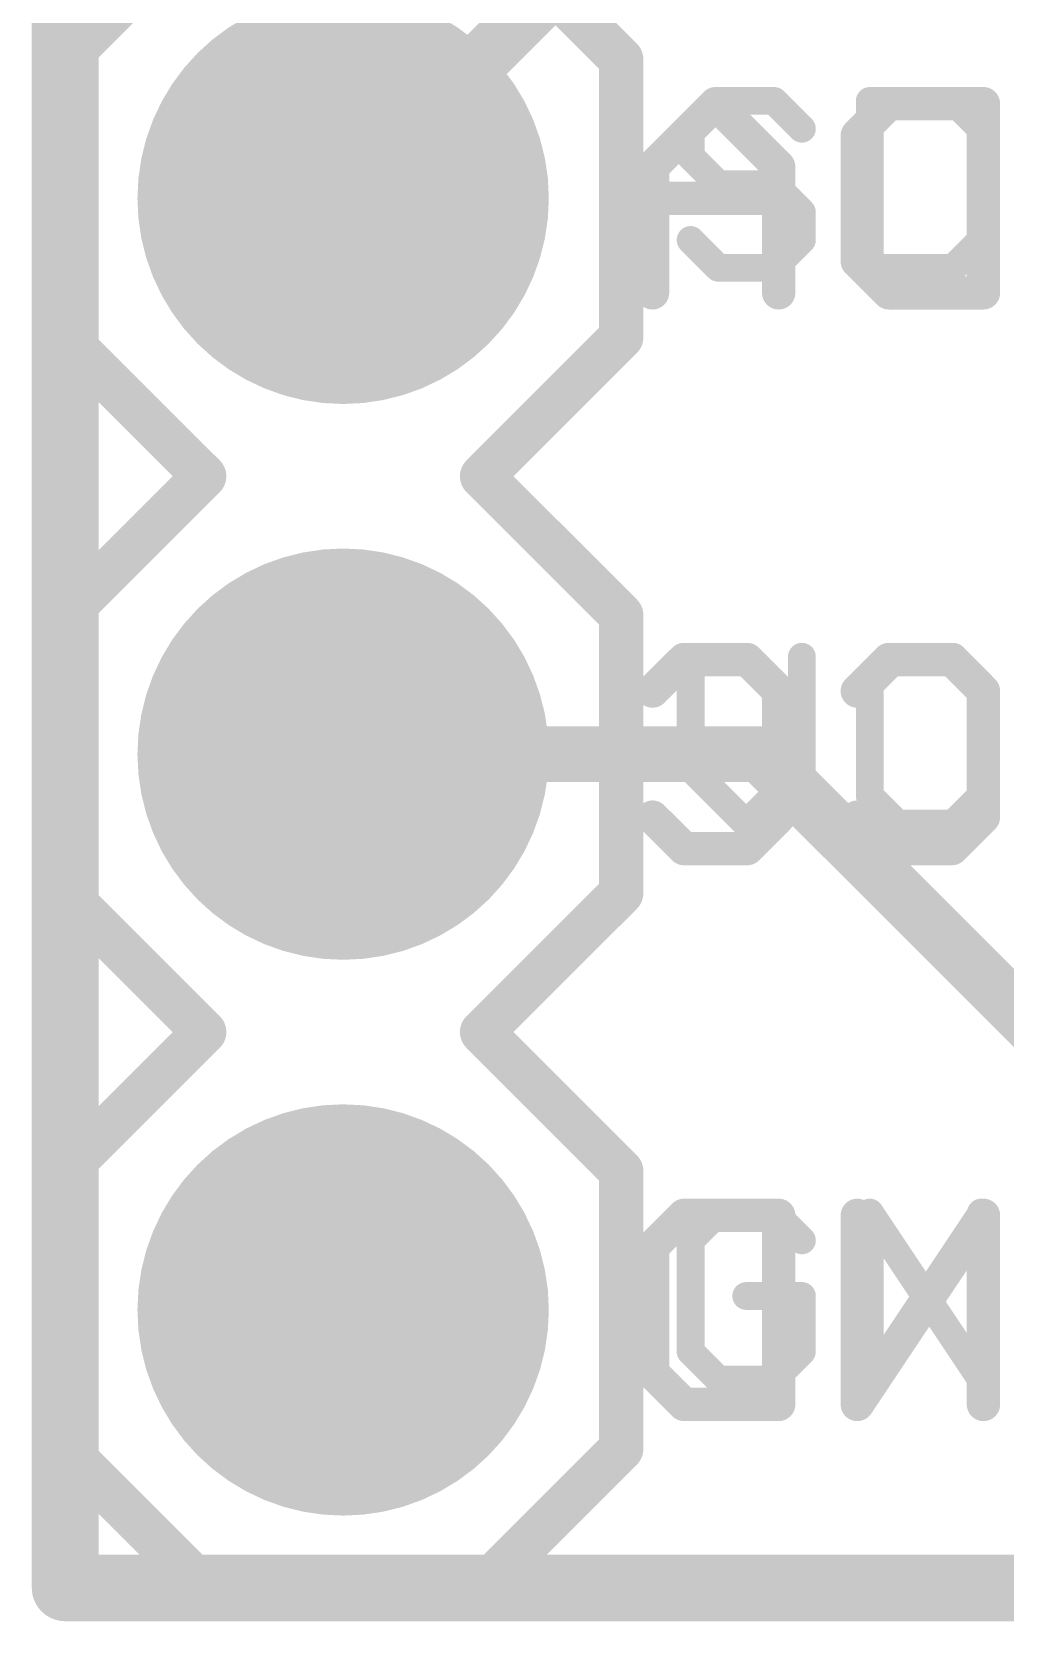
# Model space of a CAD drawing. Extents: x 0 to 108, y -22 to 15.
# Drawn here: x -0.15 to 4.29, y -0.15 to 7.11 of the extents above; entities that cross this region are included whole.
import ezdxf

# ---------------------------------------------------------------- set-up
doc = ezdxf.new("R2010")
doc.units = 0
for name, color, linetype in [('1', 12, 'CONTINUOUS'), ('16', 132, 'CONTINUOUS'), ('17', 110, 'CONTINUOUS'), ('20', 53, 'CONTINUOUS'), ('21', 41, 'CONTINUOUS'), ('22', 40, 'CONTINUOUS'), ('51', 53, 'CONTINUOUS')]:
    doc.layers.add(name, color=color, linetype=linetype)

# ---------------------------------------------------------------- blocks, each defined once
blk = doc.blocks.new('RECT')
blk.add_solid([(-0.5, -0.5), (0.5, -0.5), (-0.5, 0.5), (0.5, 0.5)])
blk = doc.blocks.new('ROUNDP')
at = {"const_width": 0.5}
blk.add_lwpolyline([(0, -0.25, 1), (0, 0.25, 1), (0, -0.25)], format="xyb", dxfattribs=at)

msp = doc.modelspace()

# ---------------------------------------------------------------- linework, layer by layer
at = {"layer": '1'}
for points, const_width in [([(0, 15.24), (0, 0)], 0.3048), ([(3.49, 8.57), (1.27, 6.35)], 0.254), ([(1.27, 3.81), (3.175, 3.81)], 0.254), ([(3.175, 3.81), (4.6228, 2.3622)], 0.254), ([(0, 0), (15.24, 0)], 0.3048)]:
    msp.add_lwpolyline(points, dxfattribs=dict(at, const_width=const_width))
for points, const_width in [([(1.2251, 6.3949, 1), (1.3149, 6.3051)], 0.127), ([(1.27, 3.8735, 1), (1.27, 3.7465)], 0.127), ([(3.2199, 3.8549, 1), (3.1301, 3.7651)], 0.127), ([(3.175, 3.7465, 1), (3.175, 3.8735)], 0.127), ([(0, 0.0762, 1), (0, -0.0762)], 0.1524), ([(-0.0762, 0, 1), (0.0762, 0)], 0.1524)]:
    msp.add_lwpolyline(points, format="xyb", dxfattribs=dict(at, const_width=const_width))
at = {"layer": '16', "const_width": 0.2032}
for points in [[(0, 15.24), (0, 0)], [(0, 0), (15.24, 0)]]:
    msp.add_lwpolyline(points, dxfattribs=at)
at = {"layer": '16', "const_width": 0.1016}
for points in [[(0, 0.0508, 1), (0, -0.0508)], [(-0.0508, 0, 1), (0.0508, 0)]]:
    msp.add_lwpolyline(points, format="xyb", dxfattribs=at)
at = {"layer": '20', "const_width": 0.2032}
for points in [[(0, 15.24), (0, 0)], [(0, 0), (15.24, 0)]]:
    msp.add_lwpolyline(points, dxfattribs=at)
at = {"layer": '20', "const_width": 0.1016}
for points in [[(0, 0.0508, 1), (0, -0.0508)], [(-0.0508, 0, 1), (0.0508, 0)]]:
    msp.add_lwpolyline(points, format="xyb", dxfattribs=at)
at = {"layer": '21'}
for points, const_width in [([(0, 6.985), (0.635, 7.62)], 0.2032), ([(1.905, 7.62), (2.54, 6.985)], 0.2032), ([(0, 5.715), (0, 6.985)], 0.2032), ([(2.54, 6.985), (2.54, 5.715)], 0.2032), ([(2.9846, 6.7952), (2.8575, 6.668)], 0.127), ([(3.2388, 6.7952), (2.9846, 6.7952)], 0.127), ([(3.3659, 6.668), (3.2388, 6.7952)], 0.127), ([(3.6761, 6.7952), (3.6761, 6.0325)], 0.127), ([(4.0574, 6.7952), (3.6761, 6.7952)], 0.127), ([(4.1845, 6.668), (4.0574, 6.7952)], 0.127), ([(2.8575, 6.668), (2.8575, 6.5409)], 0.127), ([(4.1845, 6.1596), (4.1845, 6.668)], 0.127), ([(2.8575, 6.5409), (2.9846, 6.4138)], 0.127), ([(2.9846, 6.4138), (3.2388, 6.4138)], 0.127), ([(3.2388, 6.4138), (3.3659, 6.2867)], 0.127), ([(3.3659, 6.2867), (3.3659, 6.1596)], 0.127), ([(2.9846, 6.0325), (2.8575, 6.1596)], 0.127), ([(3.3659, 6.1596), (3.2388, 6.0325)], 0.127), ([(4.0574, 6.0325), (4.1845, 6.1596)], 0.127), ([(3.2388, 6.0325), (2.9846, 6.0325)], 0.127), ([(3.6761, 6.0325), (4.0574, 6.0325)], 0.127), ([(0.635, 5.08), (0, 5.715)], 0.2032), ([(2.54, 5.715), (1.905, 5.08)], 0.2032), ([(0, 4.445), (0.635, 5.08)], 0.2032), ([(1.905, 5.08), (2.54, 4.445)], 0.2032), ([(0, 3.175), (0, 4.445)], 0.2032), ([(2.54, 4.445), (2.54, 3.175)], 0.2032), ([(2.8575, 4.2552), (2.8575, 3.7467)], 0.127), ([(3.3659, 3.7467), (3.3659, 4.2552)], 0.127), ([(3.8032, 4.2552), (3.6761, 4.128)], 0.127), ([(4.0574, 4.2552), (3.8032, 4.2552)], 0.127), ([(4.1845, 4.128), (4.0574, 4.2552)], 0.127), ([(3.6761, 4.128), (3.6761, 3.6196)], 0.127), ([(2.8575, 3.7467), (3.1117, 3.4925)], 0.127), ([(3.1117, 3.4925), (3.3659, 3.7467)], 0.127), ([(3.6761, 3.6196), (3.8032, 3.4925)], 0.127), ([(4.0574, 3.4925), (4.1845, 3.6196)], 0.127), ([(3.8032, 3.4925), (4.0574, 3.4925)], 0.127), ([(0.635, 2.54), (0, 3.175)], 0.2032), ([(2.54, 3.175), (1.905, 2.54)], 0.2032), ([(0.635, 2.54), (0, 1.905)], 0.2032), ([(2.54, 1.905), (1.905, 2.54)], 0.2032), ([(0, 0.635), (0, 1.905)], 0.2032), ([(2.54, 1.905), (2.54, 0.635)], 0.2032), ([(2.9846, 1.7152), (2.8575, 1.588)], 0.127), ([(3.2388, 1.7152), (2.9846, 1.7152)], 0.127), ([(3.3659, 1.588), (3.2388, 1.7152)], 0.127), ([(3.6761, 0.9525), (3.6761, 1.7152)], 0.127), ([(3.6761, 1.7152), (4.1845, 0.9525)], 0.127), ([(4.1845, 0.9525), (4.1845, 1.7152)], 0.127), ([(2.8575, 1.588), (2.8575, 1.0796)], 0.127), ([(3.3659, 1.3338), (3.1117, 1.3338)], 0.127), ([(3.3659, 1.0796), (3.3659, 1.3338)], 0.127), ([(2.8575, 1.0796), (2.9846, 0.9525)], 0.127), ([(3.2388, 0.9525), (3.3659, 1.0796)], 0.127), ([(2.9846, 0.9525), (3.2388, 0.9525)], 0.127), ([(0.635, 0), (0, 0.635)], 0.2032), ([(2.54, 0.635), (1.905, 0)], 0.2032), ([(1.905, 0), (0.635, 0)], 0.2032)]:
    msp.add_lwpolyline(points, dxfattribs=dict(at, const_width=const_width))
for points, const_width in [([(0.0508, 6.985, 1), (-0.0508, 6.985)], 0.1016), ([(-0.0359, 7.0209, 1), (0.0359, 6.9491)], 0.1016), ([(2.5908, 6.985, 1), (2.4892, 6.985)], 0.1016), ([(2.5041, 6.9491, 1), (2.5759, 7.0209)], 0.1016), ([(2.9846, 6.8269, 1), (2.9846, 6.7634)], 0.0635), ([(3.0071, 6.7727, 1), (2.9622, 6.8176)], 0.0635), ([(3.2613, 6.8176, 1), (3.2164, 6.7727)], 0.0635), ([(3.2388, 6.7634, 1), (3.2388, 6.8269)], 0.0635), ([(3.7078, 6.7952, 1), (3.6443, 6.7952)], 0.0635), ([(3.6761, 6.8269, 1), (3.6761, 6.7634)], 0.0635), ([(4.0799, 6.8176, 1), (4.035, 6.7727)], 0.0635), ([(4.0574, 6.7634, 1), (4.0574, 6.8269)], 0.0635), ([(2.8893, 6.668, 1), (2.8257, 6.668)], 0.0635), ([(2.835, 6.6905, 1), (2.88, 6.6456)], 0.0635), ([(3.3435, 6.6456, 1), (3.3884, 6.6905)], 0.0635), ([(4.2163, 6.668, 1), (4.1528, 6.668)], 0.0635), ([(4.1621, 6.6456, 1), (4.207, 6.6905)], 0.0635), ([(2.8257, 6.5409, 1), (2.8893, 6.5409)], 0.0635), ([(2.88, 6.5634, 1), (2.835, 6.5185)], 0.0635), ([(2.9846, 6.4456, 1), (2.9846, 6.3821)], 0.0635), ([(2.9622, 6.3914, 1), (3.0071, 6.4363)], 0.0635), ([(3.2613, 6.4363, 1), (3.2164, 6.3914)], 0.0635), ([(3.2388, 6.3821, 1), (3.2388, 6.4456)], 0.0635), ([(3.3977, 6.2867, 1), (3.3342, 6.2867)], 0.0635), ([(3.3435, 6.2643, 1), (3.3884, 6.3092)], 0.0635), ([(2.88, 6.1821, 1), (2.835, 6.1372)], 0.0635), ([(3.3342, 6.1596, 1), (3.3977, 6.1596)], 0.0635), ([(3.3884, 6.1372, 1), (3.3435, 6.1821)], 0.0635), ([(4.1528, 6.1596, 1), (4.2163, 6.1596)], 0.0635), ([(4.207, 6.1372, 1), (4.1621, 6.1821)], 0.0635), ([(2.9846, 6.0643, 1), (2.9846, 6.0008)], 0.0635), ([(2.9622, 6.01, 1), (3.0071, 6.055)], 0.0635), ([(3.2164, 6.055, 1), (3.2613, 6.01)], 0.0635), ([(3.2388, 6.0008, 1), (3.2388, 6.0643)], 0.0635), ([(3.6443, 6.0325, 1), (3.7078, 6.0325)], 0.0635), ([(3.6761, 6.0643, 1), (3.6761, 6.0008)], 0.0635), ([(4.035, 6.055, 1), (4.0799, 6.01)], 0.0635), ([(4.0574, 6.0008, 1), (4.0574, 6.0643)], 0.0635), ([(0.0359, 5.7509, 1), (-0.0359, 5.6791)], 0.1016), ([(2.5759, 5.6791, 1), (2.5041, 5.7509)], 0.1016), ([(-0.0508, 5.715, 1), (0.0508, 5.715)], 0.1016), ([(2.4892, 5.715, 1), (2.5908, 5.715)], 0.1016), ([(0.6709, 5.0441, 1), (0.5991, 5.1159)], 0.1016), ([(0.5991, 5.0441, 1), (0.6709, 5.1159)], 0.1016), ([(1.9409, 5.1159, 1), (1.8691, 5.0441)], 0.1016), ([(1.8691, 5.1159, 1), (1.9409, 5.0441)], 0.1016), ([(0.0508, 4.445, 1), (-0.0508, 4.445)], 0.1016), ([(-0.0359, 4.4809, 1), (0.0359, 4.4091)], 0.1016), ([(2.5908, 4.445, 1), (2.4892, 4.445)], 0.1016), ([(2.5041, 4.4091, 1), (2.5759, 4.4809)], 0.1016), ([(2.8893, 4.2552, 1), (2.8257, 4.2552)], 0.0635), ([(3.3977, 4.2552, 1), (3.3342, 4.2552)], 0.0635), ([(3.8032, 4.2869, 1), (3.8032, 4.2234)], 0.0635), ([(3.8256, 4.2327, 1), (3.7807, 4.2776)], 0.0635), ([(4.0799, 4.2776, 1), (4.035, 4.2327)], 0.0635), ([(4.0574, 4.2234, 1), (4.0574, 4.2869)], 0.0635), ([(3.7078, 4.128, 1), (3.6443, 4.128)], 0.0635), ([(3.6536, 4.1505, 1), (3.6985, 4.1056)], 0.0635), ([(4.1621, 4.1056, 1), (4.207, 4.1505)], 0.0635), ([(2.8257, 3.7467, 1), (2.8893, 3.7467)], 0.0635), ([(2.88, 3.7692, 1), (2.835, 3.7243)], 0.0635), ([(3.3342, 3.7467, 1), (3.3977, 3.7467)], 0.0635), ([(3.3884, 3.7243, 1), (3.3435, 3.7692)], 0.0635), ([(3.6443, 3.6196, 1), (3.7078, 3.6196)], 0.0635), ([(3.6985, 3.6421, 1), (3.6536, 3.5972)], 0.0635), ([(4.207, 3.5972, 1), (4.1621, 3.6421)], 0.0635), ([(3.0893, 3.515, 1), (3.1342, 3.47)], 0.0635), ([(3.0893, 3.47, 1), (3.1342, 3.515)], 0.0635), ([(3.8032, 3.5243, 1), (3.8032, 3.4607)], 0.0635), ([(3.7807, 3.47, 1), (3.8256, 3.515)], 0.0635), ([(4.035, 3.515, 1), (4.0799, 3.47)], 0.0635), ([(4.0574, 3.4607, 1), (4.0574, 3.5243)], 0.0635), ([(0.0359, 3.2109, 1), (-0.0359, 3.1391)], 0.1016), ([(2.5759, 3.1391, 1), (2.5041, 3.2109)], 0.1016), ([(-0.0508, 3.175, 1), (0.0508, 3.175)], 0.1016), ([(2.4892, 3.175, 1), (2.5908, 3.175)], 0.1016), ([(0.6709, 2.5041, 1), (0.5991, 2.5759)], 0.1016), ([(0.5991, 2.5041, 1), (0.6709, 2.5759)], 0.1016), ([(1.9409, 2.5759, 1), (1.8691, 2.5041)], 0.1016), ([(1.8691, 2.5759, 1), (1.9409, 2.5041)], 0.1016), ([(0.0508, 1.905, 1), (-0.0508, 1.905)], 0.1016), ([(-0.0359, 1.9409, 1), (0.0359, 1.8691)], 0.1016), ([(2.5908, 1.905, 1), (2.4892, 1.905)], 0.1016), ([(2.5041, 1.8691, 1), (2.5759, 1.9409)], 0.1016), ([(2.9846, 1.7469, 1), (2.9846, 1.6834)], 0.0635), ([(3.0071, 1.6927, 1), (2.9622, 1.7376)], 0.0635), ([(3.2613, 1.7376, 1), (3.2164, 1.6927)], 0.0635), ([(3.2388, 1.6834, 1), (3.2388, 1.7469)], 0.0635), ([(3.7078, 1.7152, 1), (3.6443, 1.7152)], 0.0635), ([(3.7025, 1.7328, 1), (3.6497, 1.6975)], 0.0635), ([(4.2163, 1.7152, 1), (4.1528, 1.7152)], 0.0635), ([(2.8893, 1.588, 1), (2.8257, 1.588)], 0.0635), ([(2.835, 1.6105, 1), (2.88, 1.5656)], 0.0635), ([(3.3435, 1.5656, 1), (3.3884, 1.6105)], 0.0635), ([(3.1117, 1.3656, 1), (3.1117, 1.3021)], 0.0635), ([(3.3977, 1.3338, 1), (3.3342, 1.3338)], 0.0635), ([(3.3659, 1.3021, 1), (3.3659, 1.3656)], 0.0635), ([(2.8257, 1.0796, 1), (2.8893, 1.0796)], 0.0635), ([(2.88, 1.1021, 1), (2.835, 1.0572)], 0.0635), ([(3.3342, 1.0796, 1), (3.3977, 1.0796)], 0.0635), ([(3.3884, 1.0572, 1), (3.3435, 1.1021)], 0.0635), ([(2.9846, 0.9843, 1), (2.9846, 0.9207)], 0.0635), ([(2.9622, 0.93, 1), (3.0071, 0.975)], 0.0635), ([(3.2164, 0.975, 1), (3.2613, 0.93)], 0.0635), ([(3.2388, 0.9207, 1), (3.2388, 0.9843)], 0.0635), ([(3.6443, 0.9525, 1), (3.7078, 0.9525)], 0.0635), ([(4.1528, 0.9525, 1), (4.2163, 0.9525)], 0.0635), ([(4.1581, 0.9349, 1), (4.2109, 0.9701)], 0.0635), ([(0.0359, 0.6709, 1), (-0.0359, 0.5991)], 0.1016), ([(2.5759, 0.5991, 1), (2.5041, 0.6709)], 0.1016), ([(-0.0508, 0.635, 1), (0.0508, 0.635)], 0.1016), ([(2.4892, 0.635, 1), (2.5908, 0.635)], 0.1016), ([(0.635, 0.0508, 1), (0.635, -0.0508)], 0.1016), ([(0.5991, -0.0359, 1), (0.6709, 0.0359)], 0.1016), ([(1.8691, 0.0359, 1), (1.9409, -0.0359)], 0.1016), ([(1.905, -0.0508, 1), (1.905, 0.0508)], 0.1016)]:
    msp.add_lwpolyline(points, format="xyb", dxfattribs=dict(at, const_width=const_width))
at = {"layer": '22', "const_width": 0.1524}
for points in [[(2.9717, 6.7825), (2.6835, 6.4944)], [(3.2598, 6.4944), (2.9717, 6.7825)], [(3.6191, 6.6385), (3.7631, 6.7825)], [(3.7631, 6.7825), (4.1953, 6.7825)], [(4.1953, 6.7825), (4.1953, 5.9182)], [(3.6191, 6.0623), (3.6191, 6.6385)], [(2.6835, 6.4944), (2.6835, 5.9182)], [(3.2598, 5.9182), (3.2598, 6.4944)], [(3.2598, 6.3504), (2.6835, 6.3504)], [(3.7631, 5.9182), (3.6191, 6.0623)], [(4.1953, 5.9182), (3.7631, 5.9182)], [(2.6835, 4.0985), (2.8276, 4.2425)], [(2.8276, 4.2425), (3.1157, 4.2425)], [(3.1157, 4.2425), (3.2598, 4.0985)], [(3.6191, 4.0985), (3.7631, 4.2425)], [(3.7631, 4.2425), (4.0512, 4.2425)], [(4.0512, 4.2425), (4.1953, 4.0985)], [(3.2598, 4.0985), (3.2598, 3.5223)], [(4.1953, 4.0985), (4.1953, 3.5223)], [(2.8276, 3.3782), (2.6835, 3.5223)], [(3.2598, 3.5223), (3.1157, 3.3782)], [(3.7631, 3.3782), (3.6191, 3.5223)], [(4.1953, 3.5223), (4.0512, 3.3782)], [(3.1157, 3.3782), (2.8276, 3.3782)], [(4.0512, 3.3782), (3.7631, 3.3782)], [(2.6835, 1.5585), (2.8276, 1.7025)], [(2.8276, 1.7025), (3.2598, 1.7025)], [(3.2598, 1.7025), (3.2598, 0.8382)], [(4.1953, 1.7025), (3.6191, 0.8382)], [(3.6191, 0.8382), (3.6191, 1.7025)], [(4.1953, 0.8382), (4.1953, 1.7025)], [(2.6835, 0.9823), (2.6835, 1.5585)], [(2.8276, 0.8382), (2.6835, 0.9823)], [(3.2598, 0.8382), (2.8276, 0.8382)]]:
    msp.add_lwpolyline(points, dxfattribs=at)
at = {"layer": '22', "const_width": 0.0762}
for points in [[(2.9986, 6.8095, 1), (2.9447, 6.7556)], [(2.9986, 6.7556, 1), (2.9447, 6.8095)], [(3.7631, 6.8206, 1), (3.7631, 6.7444)], [(3.7901, 6.7556, 1), (3.7362, 6.8095)], [(4.2334, 6.7825, 1), (4.1572, 6.7825)], [(4.1953, 6.7444, 1), (4.1953, 6.8206)], [(3.5921, 6.6654, 1), (3.646, 6.6115)], [(3.6572, 6.6385, 1), (3.581, 6.6385)], [(2.7216, 6.4944, 1), (2.6454, 6.4944)], [(2.6566, 6.5214, 1), (2.7105, 6.4675)], [(3.2979, 6.4944, 1), (3.2217, 6.4944)], [(3.2328, 6.4675, 1), (3.2867, 6.5214)], [(2.6835, 6.3885, 1), (2.6835, 6.3123)], [(3.2598, 6.3123, 1), (3.2598, 6.3885)], [(3.646, 6.0892, 1), (3.5921, 6.0353)], [(3.581, 6.0623, 1), (3.6572, 6.0623)], [(2.6454, 5.9182, 1), (2.7216, 5.9182)], [(3.2217, 5.9182, 1), (3.2979, 5.9182)], [(3.7631, 5.9563, 1), (3.7631, 5.8801)], [(3.7362, 5.8913, 1), (3.7901, 5.9451)], [(4.1572, 5.9182, 1), (4.2334, 5.9182)], [(4.1953, 5.8801, 1), (4.1953, 5.9563)], [(2.8276, 4.2806, 1), (2.8276, 4.2044)], [(2.8545, 4.2156, 1), (2.8007, 4.2695)], [(3.1426, 4.2695, 1), (3.0888, 4.2156)], [(3.1157, 4.2044, 1), (3.1157, 4.2806)], [(3.7631, 4.2806, 1), (3.7631, 4.2044)], [(3.7901, 4.2156, 1), (3.7362, 4.2695)], [(4.0782, 4.2695, 1), (4.0243, 4.2156)], [(4.0512, 4.2044, 1), (4.0512, 4.2806)], [(2.6566, 4.1254, 1), (2.7105, 4.0715)], [(3.2979, 4.0985, 1), (3.2217, 4.0985)], [(3.2328, 4.0715, 1), (3.2867, 4.1254)], [(3.5921, 4.1254, 1), (3.646, 4.0715)], [(4.2334, 4.0985, 1), (4.1572, 4.0985)], [(4.1683, 4.0715, 1), (4.2222, 4.1254)], [(2.7105, 3.5492, 1), (2.6566, 3.4953)], [(3.2217, 3.5223, 1), (3.2979, 3.5223)], [(3.2867, 3.4953, 1), (3.2328, 3.5492)], [(3.646, 3.5492, 1), (3.5921, 3.4953)], [(4.1572, 3.5223, 1), (4.2334, 3.5223)], [(4.2222, 3.4953, 1), (4.1683, 3.5492)], [(2.8276, 3.4163, 1), (2.8276, 3.3401)], [(2.8007, 3.3513, 1), (2.8545, 3.4051)], [(3.0888, 3.4051, 1), (3.1426, 3.3513)], [(3.1157, 3.3401, 1), (3.1157, 3.4163)], [(3.7631, 3.4163, 1), (3.7631, 3.3401)], [(3.7362, 3.3513, 1), (3.7901, 3.4051)], [(4.0243, 3.4051, 1), (4.0782, 3.3513)], [(4.0512, 3.3401, 1), (4.0512, 3.4163)], [(2.8276, 1.7406, 1), (2.8276, 1.6644)], [(2.8545, 1.6756, 1), (2.8007, 1.7295)], [(3.2979, 1.7025, 1), (3.2217, 1.7025)], [(3.2598, 1.6644, 1), (3.2598, 1.7406)], [(3.6572, 1.7025, 1), (3.581, 1.7025)], [(4.2334, 1.7025, 1), (4.1572, 1.7025)], [(4.227, 1.6814, 1), (4.1636, 1.7237)], [(2.7216, 1.5585, 1), (2.6454, 1.5585)], [(2.6566, 1.5854, 1), (2.7105, 1.5315)], [(2.7105, 1.0092, 1), (2.6566, 0.9553)], [(2.6454, 0.9823, 1), (2.7216, 0.9823)], [(2.8276, 0.8763, 1), (2.8276, 0.8001)], [(2.8007, 0.8113, 1), (2.8545, 0.8651)], [(3.2217, 0.8382, 1), (3.2979, 0.8382)], [(3.2598, 0.8001, 1), (3.2598, 0.8763)], [(3.5874, 0.8593, 1), (3.6508, 0.8171)], [(3.581, 0.8382, 1), (3.6572, 0.8382)], [(4.1572, 0.8382, 1), (4.2334, 0.8382)]]:
    msp.add_lwpolyline(points, format="xyb", dxfattribs=at)

# ---------------------------------------------------------------- block references
at = {"layer": '17', "xscale": 1.8796, "yscale": 1.8796}
for p in [(1.27, 6.35), (1.27, 6.35), (1.27, 3.81), (1.27, 3.81), (1.27, 1.27), (1.27, 1.27)]:
    msp.add_blockref('ROUNDP', p, dxfattribs=at)
at = {"layer": '51', "xscale": 0.508, "yscale": 0.508, "rotation": 270}
for p in [(1.27, 6.35), (1.27, 3.81), (1.27, 1.27)]:
    msp.add_blockref('RECT', p, dxfattribs=at)

doc.saveas('drawing.dxf')
